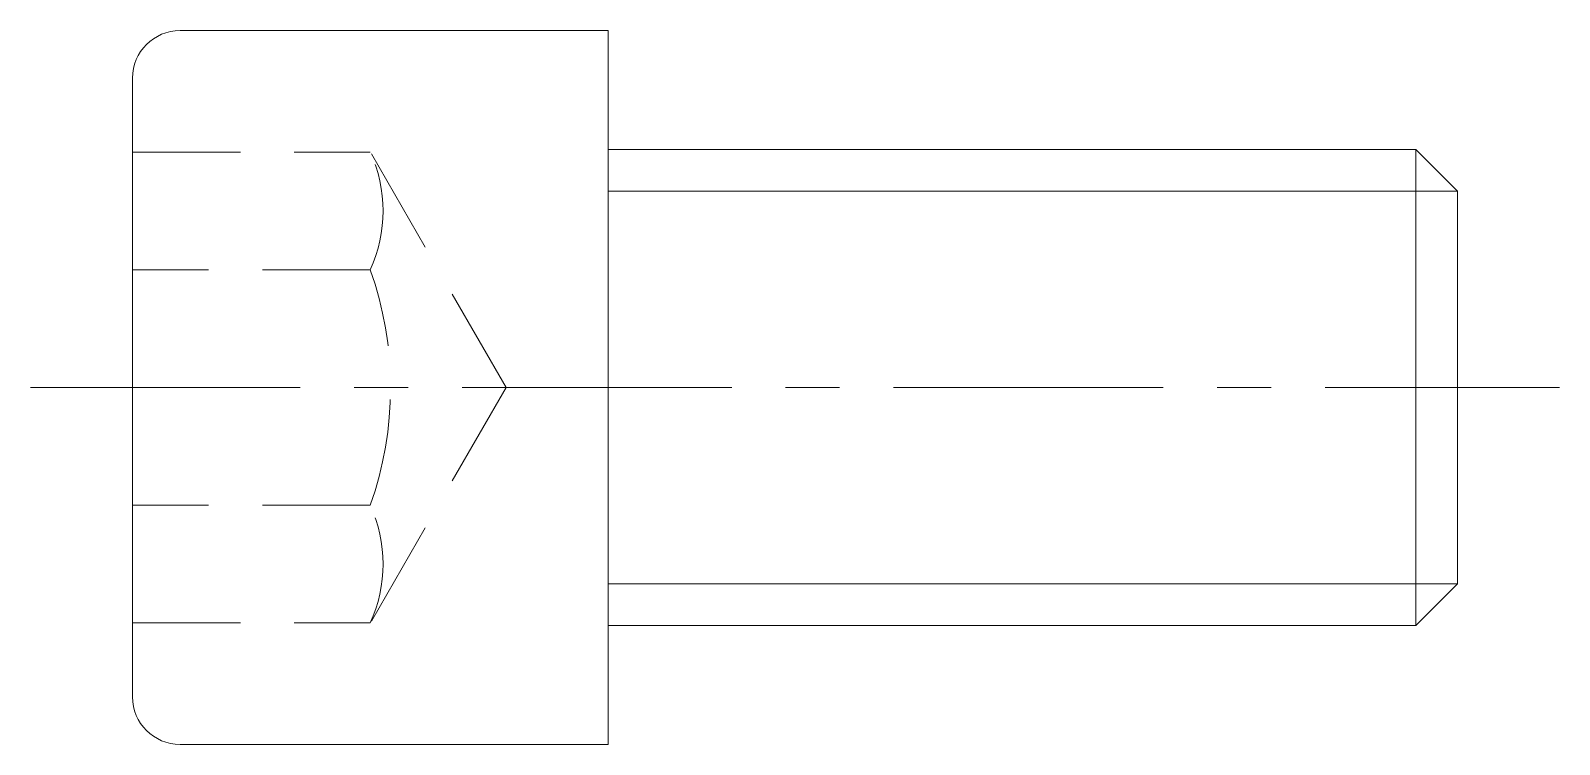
# Model space of a CAD drawing. Header units: millimetres. Extents: x -17 to 28, y -10.5 to 10.5.
import ezdxf

# ---------------------------------------------------------------- set-up
doc = ezdxf.new("R2010")
doc.units = ezdxf.units.MM
doc.header["$LTSCALE"] = 0.5
doc.linetypes.add('CENTER', pattern=[50.8, 31.75, -6.35, 6.35, -6.35])
doc.linetypes.add('HIDDEN', pattern=[9.525, 6.35, -3.175])
doc.layers.get('0').update_dxf_attribs({"color": 9, "lineweight": 15})

msp = doc.modelspace()

# ---------------------------------------------------------------- linework, layer by layer
at = {"ltscale": 0.5}
for p, q in [((-12.6, 10.5), (0, 10.5)), ((0, -10.5), (0, 10.5)), ((-14, -9.1), (-14, 9.1)), ((0, 7), (23.773, 7)), ((25, 5.773), (23.773, 7)), ((23.773, 7), (23.773, -7)), ((25, -5.773), (25, 5.773)), ((23.773, -7), (25, -5.773)), ((0, -7), (23.773, -7)), ((-12.6, -10.5), (0, -10.5))]:
    msp.add_line(p, q, dxfattribs=at)
at = {"color": 8, "linetype": 'HIDDEN'}
for p, q in [((-14, 6.928), (-7, 6.928)), ((-3, 0), (-7, 6.928)), ((-7, 3.464), (-14, 3.464)), ((-3, 0), (-7, -6.928)), ((-7, -3.464), (-14, -3.464)), ((-14, -6.928), (-7, -6.928))]:
    msp.add_line(p, q, dxfattribs=at)
at = {"color": 5, "ltscale": 0.5}
for p, q in [((0, 5.773), (25, 5.773)), ((0, -5.773), (25, -5.773))]:
    msp.add_line(p, q, dxfattribs=at)
at = {"color": 1, "linetype": 'CENTER', "ltscale": 0.5}
msp.add_line((-17, 0), (28, 0), dxfattribs=at)
at = {"ltscale": 0.5}
for centre, start, end in [((-12.6, 9.1), 90, 180), ((-12.6, -9.1), 180, 270)]:
    msp.add_arc(centre, 1.4, start, end, dxfattribs=at)
at = {"color": 8, "linetype": 'HIDDEN'}
for centre, radius, start, end in [((-10.79, 5.196), 4.167, 335.4366, 24.5634), ((-16.787, 0), 10.382, 340.5078, 19.4922), ((-10.79, -5.196), 4.167, 335.4366, 24.5634)]:
    msp.add_arc(centre, radius, start, end, dxfattribs=at)

doc.saveas('drawing.dxf')
